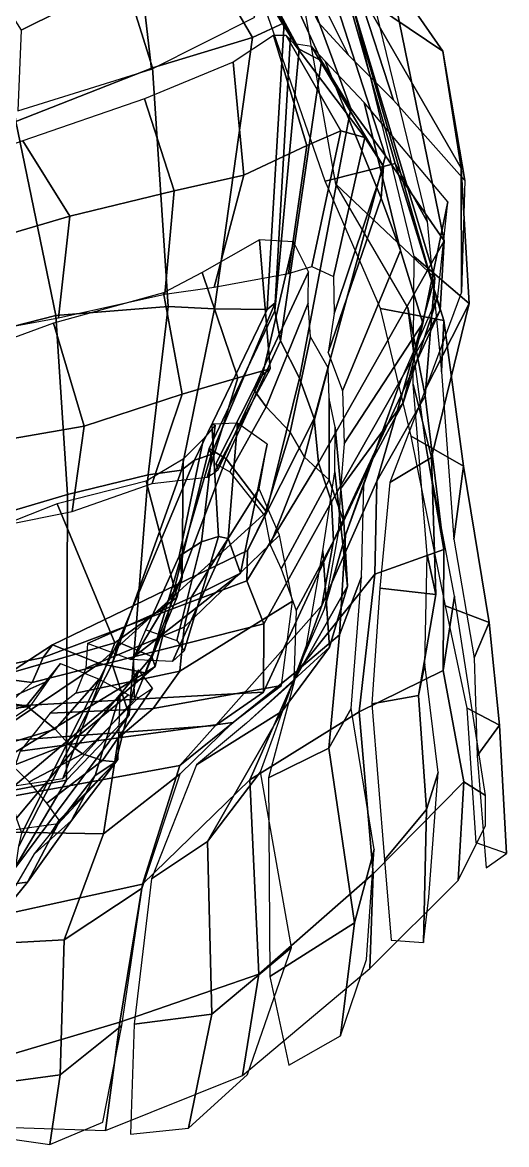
# Model space of a CAD drawing. Extents: x -1.42 to 1.42, y -1.59 to 1.05.
# Drawn here: x 0.759 to 1.419, y -1.579 to -0.051 of the extents above; entities that cross this region are included whole.
import ezdxf

# ---------------------------------------------------------------- set-up
doc = ezdxf.new("R2010")
doc.units = 0

msp = doc.modelspace()

# ---------------------------------------------------------------- linework, layer by layer
for points in [[(0.9778, 0.1663, 14.7712), (1.1243, -0.0706, 14.8213), (1.1361, -0.0876, 14.7076), (0.9984, 0.1689, 14.642)], [(1.1668, -0.1035, 14.5697), (1.0514, 0.1486, 14.4495), (0.9984, 0.1689, 14.642), (1.1361, -0.0876, 14.7076)], [(0.938, 0.1585, 15.1281), (0.864, 0.1181, 15.3871), (0.9368, -0.1132, 15.451), (1.0727, -0.0721, 15.2089)], [(0.938, 0.1585, 15.1281), (1.0727, -0.0721, 15.2089), (1.1157, -0.052, 14.9947), (0.9557, 0.1669, 14.9316)], [(0.9778, 0.1663, 14.7712), (0.9557, 0.1669, 14.9316), (1.1157, -0.052, 14.9947), (1.1243, -0.0706, 14.8213)], [(1.0514, 0.1486, 14.4495), (1.1668, -0.1035, 14.5697), (1.2065, -0.1684, 14.3725), (1.1072, 0.1004, 14.2184)], [(0.7107, 0.0124, 15.6154), (0.7577, -0.0619, 15.6372), (0.9198, 0.019, 15.4405), (0.8387, 0.1186, 15.4042)], [(0.7163, 0.0453, 15.6137), (0.7503, -0.1864, 15.6496), (0.9368, -0.1132, 15.451), (0.864, 0.1181, 15.3871)], [(0.9887, 0.1213, 15.181), (0.9198, 0.019, 15.4405), (0.9353, -0.1151, 15.4566), (1.076, -0.0443, 15.2192)], [(1.2538, -0.2332, 14.2075), (1.1576, 0.0645, 13.9899), (1.1072, 0.1004, 14.2184), (1.2065, -0.1684, 14.3725)], [(1.0978, 0.086, 14.4835), (1.1622, -0.0509, 14.5311), (1.2033, -0.0958, 14.3513), (1.1414, 0.029, 14.2854)], [(1.1273, 0.0863, 14.0165), (1.2181, -0.0136, 14.105), (1.3317, -0.0904, 13.9095), (1.2584, 0.0157, 13.7949)], [(1.2671, -0.2436, 13.1575), (1.1717, -0.2673, 13.1758), (1.0666, 0.0353, 13.4193), (1.1799, 0.0622, 13.4171)], [(1.3208, -0.3993, 13.2038), (1.1861, -0.2716, 13.1666), (1.1254, 0.0713, 13.4454), (1.1939, 0.023, 13.3178)], [(1.1576, 0.0645, 13.9899), (1.2538, -0.2332, 14.2075), (1.3339, -0.3489, 14.0157), (1.2573, 0.0237, 13.7813)], [(1.3104, -0.3222, 13.1666), (1.2671, -0.2436, 13.1575), (1.1799, 0.0622, 13.4171), (1.2224, 0.0388, 13.3592)], [(0.7577, -0.0619, 15.6372), (0.7531, -0.1718, 15.6358), (0.9353, -0.1151, 15.4566), (0.9198, 0.019, 15.4405)], [(1.2649, -0.1571, 14.1894), (1.2181, -0.0136, 14.105), (1.1414, 0.029, 14.2854), (1.2033, -0.0958, 14.3513)], [(1.2573, 0.0237, 13.7813), (1.3339, -0.3489, 14.0157), (1.3281, -0.4432, 13.8167), (1.1939, 0.023, 13.3178)], [(1.2775, -0.554, 13.6526), (1.3208, -0.3993, 13.2038), (1.1939, 0.023, 13.3178), (1.3281, -0.4432, 13.8167)], [(1.3679, -0.4342, 13.5021), (1.2928, -0.37, 13.1725), (1.1957, 0.0295, 13.3153), (1.3568, -0.2496, 13.6595)], [(1.2584, 0.0157, 13.7949), (1.3317, -0.0904, 13.9095), (1.3568, -0.2496, 13.6595), (1.1957, 0.0295, 13.3153)], [(1.2181, -0.0136, 14.105), (1.2649, -0.1571, 14.1894), (1.362, -0.2664, 14.0294), (1.3317, -0.0904, 13.9095)], [(1.1157, -0.052, 14.9947), (1.0727, -0.0721, 15.2089), (1.0211, -0.4412, 15.248), (1.0926, -0.442, 15.0461)], [(1.1243, -0.0706, 14.8213), (1.1157, -0.052, 14.9947), (1.0926, -0.442, 15.0461), (1.1036, -0.4333, 14.8882)], [(0.9578, -0.4383, 15.4966), (1.0211, -0.4412, 15.248), (1.0727, -0.0721, 15.2089), (0.9368, -0.1132, 15.451)], [(1.1014, -0.0692, 15.026), (1.0463, -0.1053, 15.2367), (1.0607, -0.2595, 15.2547), (1.1465, -0.2188, 15.0535)], [(1.1186, -0.0691, 14.842), (1.1014, -0.0692, 15.026), (1.1465, -0.2188, 15.0535), (1.1932, -0.1989, 14.8694)], [(1.1361, -0.0876, 14.7076), (1.1243, -0.0706, 14.8213), (1.1036, -0.4333, 14.8882), (1.1031, -0.4439, 14.7435)], [(1.1296, -0.0804, 14.7013), (1.1186, -0.0691, 14.842), (1.1932, -0.1989, 14.8694), (1.2255, -0.2079, 14.7253)], [(1.1031, -0.4439, 14.7435), (1.111, -0.4849, 14.6011), (1.1668, -0.1035, 14.5697), (1.1361, -0.0876, 14.7076)], [(1.2255, -0.2079, 14.7253), (1.2511, -0.2475, 14.573), (1.1531, -0.0843, 14.5401), (1.1296, -0.0804, 14.7013)], [(1.1717, -0.104, 14.349), (1.1531, -0.0843, 14.5401), (1.2511, -0.2475, 14.573), (1.248, -0.2906, 14.4002)], [(1.3317, -0.0904, 13.9095), (1.362, -0.2664, 14.0294), (1.3571, -0.4186, 13.8285), (1.3568, -0.2496, 13.6595)], [(0.9659, -0.2805, 15.4808), (1.0607, -0.2595, 15.2547), (1.0463, -0.1053, 15.2367), (0.9256, -0.1556, 15.4592)], [(1.2065, -0.1684, 14.3725), (1.1668, -0.1035, 14.5697), (1.111, -0.4849, 14.6011), (1.1365, -0.5357, 14.4448)], [(1.248, -0.2906, 14.4002), (1.2743, -0.3621, 14.2429), (1.2247, -0.1604, 14.1788), (1.1717, -0.104, 14.349)], [(0.7503, -0.1864, 15.6496), (0.8049, -0.4504, 15.6891), (0.9578, -0.4383, 15.4966), (0.9368, -0.1132, 15.451)], [(0.7602, -0.2127, 15.6551), (0.8238, -0.3152, 15.6936), (0.9659, -0.2805, 15.4808), (0.9256, -0.1556, 15.4592)], [(1.3388, -0.2957, 13.9697), (1.2247, -0.1604, 14.1788), (1.2743, -0.3621, 14.2429), (1.3046, -0.4609, 14.0467)], [(1.1365, -0.5357, 14.4448), (1.1566, -0.5905, 14.2997), (1.2538, -0.2332, 14.2075), (1.2065, -0.1684, 14.3725)], [(0.611, -0.4998, 15.8259), (0.8049, -0.4504, 15.6891), (0.7503, -0.1864, 15.6496), (0.5976, -0.2339, 15.8179)], [(0.6435, -0.3684, 15.8476), (0.8238, -0.3152, 15.6936), (0.7602, -0.2127, 15.6551), (0.6007, -0.2681, 15.8217)], [(1.1932, -0.1989, 14.8694), (1.1465, -0.2188, 15.0535), (1.1219, -0.3933, 15.0736), (1.1534, -0.3836, 14.8946)], [(1.2255, -0.2079, 14.7253), (1.1932, -0.1989, 14.8694), (1.1534, -0.3836, 14.8946), (1.183, -0.3972, 14.7491)], [(1.183, -0.3972, 14.7491), (1.1841, -0.4477, 14.5994), (1.2511, -0.2475, 14.573), (1.2255, -0.2079, 14.7253)], [(1.1465, -0.2188, 15.0535), (1.0607, -0.2595, 15.2547), (1.0207, -0.4116, 15.2603), (1.1219, -0.3933, 15.0736)], [(1.3339, -0.3489, 14.0157), (1.2538, -0.2332, 14.2075), (1.1566, -0.5905, 14.2997), (1.1628, -0.651, 14.1291)], [(1.2671, -0.2436, 13.1575), (1.3334, -0.4573, 13.149), (1.2471, -0.4408, 13.1489), (1.1717, -0.2673, 13.1758)], [(1.3104, -0.3222, 13.1666), (1.3299, -0.527, 13.0614), (1.3334, -0.4573, 13.149), (1.2671, -0.2436, 13.1575)], [(0.9535, -0.4214, 15.4833), (1.0207, -0.4116, 15.2603), (1.0607, -0.2595, 15.2547), (0.9659, -0.2805, 15.4808)], [(1.248, -0.2906, 14.4002), (1.2511, -0.2475, 14.573), (1.1841, -0.4477, 14.5994), (1.1759, -0.5008, 14.4466)], [(1.3084, -0.5505, 13.6589), (1.3679, -0.4342, 13.5021), (1.3568, -0.2496, 13.6595), (1.3571, -0.4186, 13.8285)], [(1.3208, -0.3993, 13.2038), (1.3077, -0.5595, 13.0294), (1.2843, -0.4396, 13.1502), (1.1861, -0.2716, 13.1666)], [(0.8238, -0.3152, 15.6936), (0.8085, -0.4534, 15.6808), (0.9535, -0.4214, 15.4833), (0.9659, -0.2805, 15.4808)], [(1.1759, -0.5008, 14.4466), (1.1952, -0.553, 14.2991), (1.2743, -0.3621, 14.2429), (1.248, -0.2906, 14.4002)], [(1.278, -0.5692, 13.847), (1.325, -0.4247, 13.7796), (1.3388, -0.2957, 13.9697), (1.3046, -0.4609, 14.0467)], [(0.615, -0.4893, 15.822), (0.8085, -0.4534, 15.6808), (0.8238, -0.3152, 15.6936), (0.6435, -0.3684, 15.8476)], [(1.0821, -0.3473, 15.0691), (1.0043, -0.3918, 15.2625), (1.0527, -0.535, 15.2578), (1.0968, -0.523, 15.0571)], [(1.1489, -0.3907, 14.7287), (1.1287, -0.3499, 14.8943), (1.0865, -0.5311, 14.8989), (1.0741, -0.5509, 14.7424)], [(1.1287, -0.3499, 14.8943), (1.0821, -0.3473, 15.0691), (1.0968, -0.523, 15.0571), (1.0865, -0.5311, 14.8989)], [(1.1801, -0.7039, 13.9496), (1.3281, -0.4432, 13.8167), (1.3339, -0.3489, 14.0157), (1.1628, -0.651, 14.1291)], [(1.3046, -0.4609, 14.0467), (1.2743, -0.3621, 14.2429), (1.1952, -0.553, 14.2991), (1.1977, -0.6247, 14.1124)], [(1.3679, -0.4342, 13.5021), (1.3166, -0.6436, 13.0142), (1.2915, -0.5437, 13.0397), (1.2928, -0.37, 13.1725)], [(0.9768, -0.5575, 15.4879), (1.0527, -0.535, 15.2578), (1.0043, -0.3918, 15.2625), (0.9516, -0.4196, 15.4958)], [(1.0912, -0.5748, 14.5916), (1.1487, -0.4336, 14.5732), (1.1489, -0.3907, 14.7287), (1.0741, -0.5509, 14.7424)], [(1.2775, -0.554, 13.6526), (1.242, -0.676, 13.4644), (1.3077, -0.5595, 13.0294), (1.3208, -0.3993, 13.2038)], [(0.9516, -0.4196, 15.4958), (0.802, -0.461, 15.6959), (0.8434, -0.6011, 15.7106), (0.9768, -0.5575, 15.4879)], [(1.2744, -0.5402, 13.616), (1.325, -0.4247, 13.7796), (1.278, -0.5692, 13.847), (1.2348, -0.649, 13.6848)], [(0.9578, -0.4383, 15.4966), (0.8049, -0.4504, 15.6891), (0.8207, -0.694, 15.7063), (0.9305, -0.6672, 15.4803)], [(0.9305, -0.6672, 15.4803), (0.9759, -0.6607, 15.2206), (1.0211, -0.4412, 15.248), (0.9578, -0.4383, 15.4966)], [(1.0926, -0.442, 15.0461), (1.0211, -0.4412, 15.248), (0.9759, -0.6607, 15.2206), (0.9936, -0.6473, 15.0333)], [(1.1036, -0.4333, 14.8882), (1.0926, -0.442, 15.0461), (0.9936, -0.6473, 15.0333), (1.0163, -0.6394, 14.8909)], [(1.1031, -0.4439, 14.7435), (1.1036, -0.4333, 14.8882), (1.0163, -0.6394, 14.8909), (1.0138, -0.6313, 14.7476)], [(1.1519, -0.4796, 14.4217), (1.1487, -0.4336, 14.5732), (1.0912, -0.5748, 14.5916), (1.1241, -0.6092, 14.4487)], [(1.2471, -0.4408, 13.1489), (1.3334, -0.4573, 13.149), (1.3598, -0.6555, 13.0121), (1.2886, -0.6147, 13.0139)], [(1.3084, -0.5505, 13.6589), (1.2595, -0.6777, 13.4601), (1.3166, -0.6436, 13.0142), (1.3679, -0.4342, 13.5021)], [(1.2843, -0.4396, 13.1502), (1.3077, -0.5595, 13.0294), (1.333, -0.7687, 12.9456), (1.3086, -0.6271, 13.009)], [(0.611, -0.4998, 15.8259), (0.6288, -0.7507, 15.8693), (0.8207, -0.694, 15.7063), (0.8049, -0.4504, 15.6891)], [(1.0367, -0.6455, 14.6046), (1.111, -0.4849, 14.6011), (1.1031, -0.4439, 14.7435), (1.0138, -0.6313, 14.7476)], [(1.2775, -0.554, 13.6526), (1.3281, -0.4432, 13.8167), (1.1801, -0.7039, 13.9496), (1.1829, -0.7571, 13.7425)], [(1.3334, -0.4573, 13.149), (1.3299, -0.527, 13.0614), (1.347, -0.7548, 12.9537), (1.3598, -0.6555, 13.0121)], [(0.6075, -0.5319, 15.826), (0.6547, -0.6338, 15.8738), (0.8434, -0.6011, 15.7106), (0.802, -0.461, 15.6959)], [(1.1925, -0.6863, 13.9146), (1.278, -0.5692, 13.847), (1.3046, -0.4609, 14.0467), (1.1977, -0.6247, 14.1124)], [(1.1365, -0.5357, 14.4448), (1.111, -0.4849, 14.6011), (1.0367, -0.6455, 14.6046), (1.0916, -0.7178, 14.4338)], [(1.1433, -0.6432, 14.2994), (1.1757, -0.5215, 14.2686), (1.1519, -0.4796, 14.4217), (1.1241, -0.6092, 14.4487)], [(1.0968, -0.523, 15.0571), (1.0527, -0.535, 15.2578), (1.0111, -0.6706, 15.2475), (1.0207, -0.6643, 15.0408)], [(1.0865, -0.5311, 14.8989), (1.0968, -0.523, 15.0571), (1.0207, -0.6643, 15.0408), (1.0261, -0.6601, 14.8883)], [(1.0741, -0.5509, 14.7424), (1.0865, -0.5311, 14.8989), (1.0261, -0.6601, 14.8883), (1.023, -0.6523, 14.7484)], [(1.177, -0.5632, 14.1025), (1.1757, -0.5215, 14.2686), (1.1433, -0.6432, 14.2994), (1.1769, -0.6742, 14.1318)], [(0.9362, -0.679, 15.479), (1.0111, -0.6706, 15.2475), (1.0527, -0.535, 15.2578), (0.9768, -0.5575, 15.4879)], [(1.0659, -0.7703, 14.2806), (1.1566, -0.5905, 14.2997), (1.1365, -0.5357, 14.4448), (1.0916, -0.7178, 14.4338)], [(1.1993, -0.7493, 13.5219), (1.2243, -0.6808, 13.2994), (1.2744, -0.5402, 13.616), (1.2348, -0.649, 13.6848)], [(1.2915, -0.5437, 13.0397), (1.3166, -0.6436, 13.0142), (1.3222, -0.8299, 13.0265), (1.3104, -0.7758, 12.9353)], [(0.9768, -0.5575, 15.4879), (0.8434, -0.6011, 15.7106), (0.8274, -0.717, 15.6981), (0.9362, -0.679, 15.479)], [(1.0417, -0.6632, 14.6098), (1.0912, -0.5748, 14.5916), (1.0741, -0.5509, 14.7424), (1.023, -0.6523, 14.7484)], [(1.1672, -0.8453, 13.5551), (1.242, -0.676, 13.4644), (1.2775, -0.554, 13.6526), (1.1829, -0.7571, 13.7425)], [(1.1852, -0.6025, 13.9145), (1.177, -0.5632, 14.1025), (1.1769, -0.6742, 14.1318), (1.1971, -0.7311, 13.9611)], [(1.3077, -0.5595, 13.0294), (1.242, -0.676, 13.4644), (1.2395, -0.8026, 13.1959), (1.333, -0.7687, 12.9456)], [(1.1241, -0.6092, 14.4487), (1.0912, -0.5748, 14.5916), (1.0417, -0.6632, 14.6098), (1.089, -0.7227, 14.4707)], [(1.2348, -0.649, 13.6848), (1.278, -0.5692, 13.847), (1.1925, -0.6863, 13.9146), (1.1893, -0.746, 13.7261)], [(1.1628, -0.651, 14.1291), (1.1566, -0.5905, 14.2997), (1.0659, -0.7703, 14.2806), (1.0651, -0.8117, 14.1535)], [(0.6547, -0.6338, 15.8738), (0.6391, -0.7549, 15.8601), (0.8274, -0.717, 15.6981), (0.8434, -0.6011, 15.7106)], [(1.0032, -0.7583, 14.8866), (1.0217, -0.5998, 14.8852), (1.0058, -0.6183, 15.0409), (0.973, -0.7778, 15.0327)], [(1.0173, -0.5983, 14.7405), (1.0217, -0.5998, 14.8852), (1.0032, -0.7583, 14.8866), (1.0263, -0.751, 14.7447)], [(1.0263, -0.751, 14.7447), (1.0397, -0.754, 14.5878), (1.0521, -0.5969, 14.5867), (1.0173, -0.5983, 14.7405)], [(1.0928, -0.6254, 14.4015), (1.0521, -0.5969, 14.5867), (1.0397, -0.754, 14.5878), (1.0565, -0.8009, 14.4038)], [(1.0966, -0.7627, 14.3185), (1.1433, -0.6432, 14.2994), (1.1241, -0.6092, 14.4487), (1.089, -0.7227, 14.4707)], [(1.1849, -0.6632, 13.688), (1.1852, -0.6025, 13.9145), (1.1971, -0.7311, 13.9611), (1.2022, -0.8187, 13.7452)], [(1.0058, -0.6183, 15.0409), (0.9781, -0.646, 15.2349), (0.977, -0.807, 15.1987), (0.973, -0.7778, 15.0327)], [(1.0565, -0.8009, 14.4038), (0.9894, -0.8341, 14.2683), (1.082, -0.6861, 14.2519), (1.0928, -0.6254, 14.4015)], [(1.2886, -0.6147, 13.0139), (1.3598, -0.6555, 13.0121), (1.3948, -0.8681, 12.8696), (1.3353, -0.8457, 12.8386)], [(0.9357, -0.9147, 14.8796), (1.0163, -0.6394, 14.8909), (0.9936, -0.6473, 15.0333), (0.8898, -0.8949, 15.0243)], [(0.9401, -0.9281, 14.7262), (0.9266, -0.9366, 14.5747), (1.0367, -0.6455, 14.6046), (1.0138, -0.6313, 14.7476)], [(1.0138, -0.6313, 14.7476), (1.0163, -0.6394, 14.8909), (0.9357, -0.9147, 14.8796), (0.9401, -0.9281, 14.7262)], [(1.3086, -0.6271, 13.009), (1.333, -0.7687, 12.9456), (1.3325, -0.9334, 12.9316), (1.3476, -0.8325, 12.8481)], [(1.0916, -0.7178, 14.4338), (1.0367, -0.6455, 14.6046), (0.9266, -0.9366, 14.5747), (0.8642, -0.9242, 14.4146)], [(0.9936, -0.6473, 15.0333), (0.9759, -0.6607, 15.2206), (0.8818, -0.9249, 15.1528), (0.8898, -0.8949, 15.0243)], [(0.9696, -0.834, 15.4474), (0.977, -0.807, 15.1987), (0.9781, -0.646, 15.2349), (0.928, -0.676, 15.4736)], [(1.1801, -0.7039, 13.9496), (1.1628, -0.651, 14.1291), (1.0651, -0.8117, 14.1535), (1.0881, -0.8702, 13.9916)], [(1.1769, -0.6742, 14.1318), (1.1433, -0.6432, 14.2994), (1.0966, -0.7627, 14.3185), (1.1116, -0.7953, 14.1638)], [(1.1708, -0.8491, 13.5578), (1.1993, -0.7493, 13.5219), (1.2348, -0.649, 13.6848), (1.1893, -0.746, 13.7261)], [(1.3166, -0.6436, 13.0142), (1.2595, -0.6777, 13.4601), (1.246, -0.8214, 13.2506), (1.3222, -0.8299, 13.0265)], [(1.3598, -0.6555, 13.0121), (1.347, -0.7548, 12.9537), (1.3744, -0.9164, 12.9065), (1.3948, -0.8681, 12.8696)], [(0.8193, -1.0829, 15.611), (0.9048, -0.9937, 15.3819), (0.9305, -0.6672, 15.4803), (0.8207, -0.694, 15.7063)], [(0.9048, -0.9937, 15.3819), (0.8818, -0.9249, 15.1528), (0.9759, -0.6607, 15.2206), (0.9305, -0.6672, 15.4803)], [(1.1687, -0.7708, 13.4903), (1.1849, -0.6632, 13.688), (1.2022, -0.8187, 13.7452), (1.1774, -0.9018, 13.5396)], [(0.8851, -0.8957, 15.6934), (0.9696, -0.834, 15.4474), (0.928, -0.676, 15.4736), (0.8069, -0.7066, 15.7017)], [(1.1095, -0.7493, 14.1467), (1.082, -0.6861, 14.2519), (0.9894, -0.8341, 14.2683), (0.9797, -0.8746, 14.1407)], [(1.1971, -0.7311, 13.9611), (1.1769, -0.6742, 14.1318), (1.1116, -0.7953, 14.1638), (1.1322, -0.8517, 13.9912)], [(1.2395, -0.8026, 13.1959), (1.242, -0.676, 13.4644), (1.1672, -0.8453, 13.5551), (1.1355, -0.9328, 13.3448)], [(1.2213, -0.8063, 13.2148), (1.2243, -0.6808, 13.2994), (1.1993, -0.7493, 13.5219), (1.191, -0.8851, 13.3311)], [(0.6288, -0.7507, 15.8693), (0.5968, -1.125, 15.7226), (0.8193, -1.0829, 15.611), (0.8207, -0.694, 15.7063)], [(0.6223, -0.7794, 15.855), (0.6754, -0.9563, 15.8491), (0.8851, -0.8957, 15.6934), (0.8069, -0.7066, 15.7017)], [(0.8642, -0.9242, 14.4146), (0.8006, -0.8985, 14.2711), (1.0659, -0.7703, 14.2806), (1.0916, -0.7178, 14.4338)], [(1.1829, -0.7571, 13.7425), (1.1801, -0.7039, 13.9496), (1.0881, -0.8702, 13.9916), (1.0877, -0.9631, 13.7852)], [(1.2022, -0.8187, 13.7452), (1.1971, -0.7311, 13.9611), (1.1322, -0.8517, 13.9912), (1.1289, -0.9477, 13.7817)], [(1.0565, -0.8009, 14.4038), (1.0397, -0.754, 14.5878), (0.964, -0.9213, 14.5781), (0.9064, -0.9188, 14.4158)], [(0.9696, -0.8928, 14.8896), (1.0032, -0.7583, 14.8866), (0.973, -0.7778, 15.0327), (0.9274, -0.8783, 15.0289)], [(0.9799, -0.9068, 14.7382), (0.964, -0.9213, 14.5781), (1.0397, -0.754, 14.5878), (1.0263, -0.751, 14.7447)], [(1.0263, -0.751, 14.7447), (1.0032, -0.7583, 14.8866), (0.9696, -0.8928, 14.8896), (0.9799, -0.9068, 14.7382)], [(0.9737, -0.9347, 13.9544), (1.127, -0.8392, 13.9752), (1.1095, -0.7493, 14.1467), (0.9797, -0.8746, 14.1407)], [(1.1672, -0.8453, 13.5551), (1.1829, -0.7571, 13.7425), (1.0877, -0.9631, 13.7852), (1.0225, -1.0084, 13.5829)], [(1.191, -0.8851, 13.3311), (1.1993, -0.7493, 13.5219), (1.1708, -0.8491, 13.5578), (1.1335, -0.9334, 13.3511)], [(1.0651, -0.8117, 14.1535), (1.0659, -0.7703, 14.2806), (0.8006, -0.8985, 14.2711), (0.7876, -0.9157, 14.1166)], [(0.973, -0.7778, 15.0327), (0.977, -0.807, 15.1987), (0.9112, -0.9165, 15.169), (0.9274, -0.8783, 15.0289)], [(1.1131, -0.9888, 13.33), (1.1462, -0.8997, 13.2947), (1.1687, -0.7708, 13.4903), (1.1774, -0.9018, 13.5396)], [(1.333, -0.7687, 12.9456), (1.2395, -0.8026, 13.1959), (1.2179, -0.99, 13.0343), (1.3325, -0.9334, 12.9316)], [(1.3104, -0.7758, 12.9353), (1.3222, -0.8299, 13.0265), (1.2987, -0.9678, 12.9758), (1.3075, -0.925, 12.9094)], [(0.9064, -0.9188, 14.4158), (0.8483, -0.8969, 14.2793), (0.9894, -0.8341, 14.2683), (1.0565, -0.8009, 14.4038)], [(0.912, -0.9725, 15.389), (0.9112, -0.9165, 15.169), (0.977, -0.807, 15.1987), (0.9696, -0.834, 15.4474)], [(1.1355, -0.9328, 13.3448), (1.0691, -1.0825, 13.0953), (1.2179, -0.99, 13.0343), (1.2395, -0.8026, 13.1959)], [(1.191, -0.8851, 13.3311), (1.1767, -1.0394, 13.0737), (1.2069, -0.9852, 13.0186), (1.2213, -0.8063, 13.2148)], [(0.7728, -0.9501, 13.9313), (1.0881, -0.8702, 13.9916), (1.0651, -0.8117, 14.1535), (0.7876, -0.9157, 14.1166)], [(1.1774, -0.9018, 13.5396), (1.2022, -0.8187, 13.7452), (1.1289, -0.9477, 13.7817), (1.0644, -1.0051, 13.5799)], [(1.3222, -0.8299, 13.0265), (1.246, -0.8214, 13.2506), (1.235, -0.979, 13.0154), (1.2987, -0.9678, 12.9758)], [(0.8144, -1.0806, 15.6083), (0.912, -0.9725, 15.389), (0.9696, -0.834, 15.4474), (0.8851, -0.8957, 15.6934)], [(0.9797, -0.8746, 14.1407), (0.9894, -0.8341, 14.2683), (0.8483, -0.8969, 14.2793), (0.8459, -0.9306, 14.1323)], [(0.9737, -0.9347, 13.9544), (0.9373, -0.9854, 13.7486), (1.1122, -0.9539, 13.7627), (1.127, -0.8392, 13.9752)], [(1.3476, -0.8325, 12.8481), (1.3325, -0.9334, 12.9316), (1.3605, -1.0849, 12.7233), (1.3901, -1.1039, 12.664)], [(0.9737, -1.0627, 13.3564), (1.1355, -0.9328, 13.3448), (1.1672, -0.8453, 13.5551), (1.0225, -1.0084, 13.5829)], [(1.3353, -0.8457, 12.8386), (1.3948, -0.8681, 12.8696), (1.4092, -1.0082, 12.7075), (1.3648, -0.9849, 12.6969)], [(0.7728, -0.9501, 13.9313), (0.737, -0.9824, 13.7356), (1.0877, -0.9631, 13.7852), (1.0881, -0.8702, 13.9916)], [(1.3948, -0.8681, 12.8696), (1.3744, -0.9164, 12.9065), (1.3784, -1.0495, 12.7274), (1.4092, -1.0082, 12.7075)], [(0.737, -0.9824, 13.7356), (0.7728, -0.9501, 13.9313), (0.5503, -0.9217, 13.9253), (0.4801, -0.8772, 13.7118)], [(0.8321, -0.9644, 13.9442), (0.9737, -0.9347, 13.9544), (0.9797, -0.8746, 14.1407), (0.8459, -0.9306, 14.1323)], [(1.1335, -0.9334, 13.3511), (1.0946, -1.0798, 13.095), (1.1767, -1.0394, 13.0737), (1.191, -0.8851, 13.3311)], [(0.7876, -0.9157, 14.1166), (0.8006, -0.8985, 14.2711), (0.6551, -0.993, 14.2727), (0.6026, -0.9543, 14.1147)], [(0.6754, -0.9563, 15.8491), (0.6104, -1.1115, 15.7482), (0.8144, -1.0806, 15.6083), (0.8851, -0.8957, 15.6934)], [(0.8006, -0.8985, 14.2711), (0.8642, -0.9242, 14.4146), (0.7005, -1.034, 14.417), (0.6551, -0.993, 14.2727)], [(0.9357, -0.9147, 14.8796), (0.8898, -0.8949, 15.0243), (0.7588, -1.1548, 14.9315), (0.7516, -1.1345, 14.833)], [(0.8898, -0.8949, 15.0243), (0.8818, -0.9249, 15.1528), (0.7544, -1.1729, 15.0593), (0.7588, -1.1548, 14.9315)], [(1.0838, -1.0716, 13.0608), (1.1462, -0.8997, 13.2947), (1.1131, -0.9888, 13.33), (1.0116, -1.1665, 13.0907)], [(0.7728, -0.9501, 13.9313), (0.7876, -0.9157, 14.1166), (0.6026, -0.9543, 14.1147), (0.5503, -0.9217, 13.9253)], [(0.9401, -0.9281, 14.7262), (0.9357, -0.9147, 14.8796), (0.7516, -1.1345, 14.833), (0.7436, -1.0945, 14.6924)], [(0.9966, -1.0622, 13.355), (1.1131, -0.9888, 13.33), (1.1774, -0.9018, 13.5396), (1.0644, -1.0051, 13.5799)], [(0.8642, -0.9242, 14.4146), (0.9266, -0.9366, 14.5747), (0.7218, -1.0615, 14.5669), (0.7005, -1.034, 14.417)], [(0.9266, -0.9366, 14.5747), (0.9401, -0.9281, 14.7262), (0.7436, -1.0945, 14.6924), (0.7218, -1.0615, 14.5669)], [(0.7946, -0.9475, 14.107), (0.8112, -0.9241, 14.2639), (0.7649, -0.9817, 14.2676), (0.7291, -0.9769, 14.1096)], [(0.8818, -0.9249, 15.1528), (0.9048, -0.9937, 15.3819), (0.7504, -1.2014, 15.2298), (0.7544, -1.1729, 15.0593)], [(0.8112, -0.9241, 14.2639), (0.8638, -0.9454, 14.4099), (0.804, -1.0135, 14.4124), (0.7649, -0.9817, 14.2676)], [(1.3075, -0.925, 12.9094), (1.2987, -0.9678, 12.9758), (1.3095, -1.1228, 12.7579), (1.3256, -1.0726, 12.7365)], [(0.8321, -0.9644, 13.9442), (0.7972, -0.9918, 13.745), (0.9373, -0.9854, 13.7486), (0.9737, -0.9347, 13.9544)], [(0.8638, -0.9454, 14.4099), (0.9037, -0.9665, 14.5678), (0.8224, -1.0332, 14.5655), (0.804, -1.0135, 14.4124)], [(0.9173, -0.9326, 15.0077), (0.8922, -0.9672, 15.1538), (0.8584, -1.0766, 15.1335), (0.8865, -1.0579, 14.9614)], [(0.9366, -0.9576, 14.8503), (0.9173, -0.9326, 15.0077), (0.8865, -1.0579, 14.9614), (0.8684, -1.0559, 14.8204)], [(1.0691, -1.0825, 13.0953), (1.1355, -0.9328, 13.3448), (0.9737, -1.0627, 13.3564), (0.9228, -1.2246, 13.1001)], [(1.3325, -0.9334, 12.9316), (1.2179, -0.99, 13.0343), (1.2372, -1.2103, 12.7692), (1.3605, -1.0849, 12.7233)], [(0.7699, -0.9826, 13.915), (0.7946, -0.9475, 14.107), (0.7291, -0.9769, 14.1096), (0.6788, -0.9927, 13.9186)], [(0.9177, -0.9702, 14.7108), (0.9366, -0.9576, 14.8503), (0.8684, -1.0559, 14.8204), (0.8413, -1.047, 14.6974)], [(0.9373, -0.9854, 13.7486), (0.8904, -1.0252, 13.5511), (1.0459, -1.0042, 13.5508), (1.1122, -0.9539, 13.7627)], [(0.7291, -0.9769, 14.1096), (0.7649, -0.9817, 14.2676), (0.6878, -1.002, 14.2748), (0.6458, -0.9775, 14.1131)], [(0.737, -0.9824, 13.7356), (0.7067, -1.0314, 13.5344), (1.0225, -1.0084, 13.5829), (1.0877, -0.9631, 13.7852)], [(0.9037, -0.9665, 14.5678), (0.9177, -0.9702, 14.7108), (0.8413, -1.047, 14.6974), (0.8224, -1.0332, 14.5655)], [(0.8922, -0.9672, 15.1538), (0.8895, -1.0545, 15.3456), (0.8263, -1.1379, 15.2923), (0.8584, -1.0766, 15.1335)], [(1.2987, -0.9678, 12.9758), (1.235, -0.979, 13.0154), (1.2525, -1.1914, 12.7789), (1.3095, -1.1228, 12.7579)], [(0.7226, -1.0133, 13.7217), (0.7699, -0.9826, 13.915), (0.6788, -0.9927, 13.9186), (0.6101, -1.0106, 13.724)], [(0.7649, -0.9817, 14.2676), (0.804, -1.0135, 14.4124), (0.7225, -1.0378, 14.4232), (0.6878, -1.002, 14.2748)], [(0.7972, -0.9918, 13.745), (0.7566, -1.0433, 13.5451), (0.8904, -1.0252, 13.5511), (0.9373, -0.9854, 13.7486)], [(1.0116, -1.1665, 13.0907), (1.1131, -0.9888, 13.33), (0.9966, -1.0622, 13.355), (0.9354, -1.2172, 13.0973)], [(1.0812, -1.3467, 12.8363), (1.2372, -1.2103, 12.7692), (1.2179, -0.99, 13.0343), (1.0691, -1.0825, 13.0953)], [(1.2118, -1.2769, 12.8013), (1.2383, -1.1774, 12.7655), (1.2069, -0.9852, 13.0186), (1.1767, -1.0394, 13.0737)], [(1.3648, -0.9849, 12.6969), (1.4092, -1.0082, 12.7075), (1.4186, -1.1825, 12.5877), (1.3774, -1.1683, 12.5873)], [(0.9048, -0.9937, 15.3819), (0.8193, -1.0829, 15.611), (0.6887, -1.3037, 15.435), (0.7504, -1.2014, 15.2298)], [(0.8904, -1.0252, 13.5511), (0.8698, -1.1561, 13.3516), (0.9743, -1.0743, 13.323), (1.0459, -1.0042, 13.5508)], [(0.7067, -1.0314, 13.5344), (0.6742, -1.1177, 13.3105), (0.9737, -1.0627, 13.3564), (1.0225, -1.0084, 13.5829)], [(0.804, -1.0135, 14.4124), (0.8224, -1.0332, 14.5655), (0.7458, -1.0632, 14.5699), (0.7225, -1.0378, 14.4232)], [(1.4092, -1.0082, 12.7075), (1.3784, -1.0495, 12.7274), (1.391, -1.2024, 12.5909), (1.4186, -1.1825, 12.5877)], [(0.7566, -1.0433, 13.5451), (0.7173, -1.1531, 13.3324), (0.8698, -1.1561, 13.3516), (0.8904, -1.0252, 13.5511)], [(0.8224, -1.0332, 14.5655), (0.8413, -1.047, 14.6974), (0.7688, -1.0852, 14.6893), (0.7458, -1.0632, 14.5699)], [(0.8413, -1.047, 14.6974), (0.8684, -1.0559, 14.8204), (0.7925, -1.1143, 14.8171), (0.7688, -1.0852, 14.6893)], [(1.0962, -1.3503, 12.8384), (1.2118, -1.2769, 12.8013), (1.1767, -1.0394, 13.0737), (1.0946, -1.0798, 13.095)], [(0.6742, -1.1177, 13.3105), (0.6324, -1.2879, 13.0327), (0.9228, -1.2246, 13.1001), (0.9737, -1.0627, 13.3564)], [(0.8895, -1.0545, 15.3456), (0.808, -1.1425, 15.5827), (0.7663, -1.2218, 15.5161), (0.8263, -1.1379, 15.2923)], [(0.8684, -1.0559, 14.8204), (0.8865, -1.0579, 14.9614), (0.8095, -1.1374, 14.9325), (0.7925, -1.1143, 14.8171)], [(0.8865, -1.0579, 14.9614), (0.8584, -1.0766, 15.1335), (0.7975, -1.1561, 15.0927), (0.8095, -1.1374, 14.9325)], [(0.5968, -1.125, 15.7226), (0.5565, -1.3133, 15.6036), (0.6887, -1.3037, 15.435), (0.8193, -1.0829, 15.611)], [(0.8584, -1.0766, 15.1335), (0.8263, -1.1379, 15.2923), (0.7759, -1.1831, 15.259), (0.7975, -1.1561, 15.0927)], [(0.8698, -1.1561, 13.3516), (0.8164, -1.3002, 13.0747), (0.9223, -1.2298, 13.0621), (0.9743, -1.0743, 13.323)], [(0.8922, -1.4124, 12.757), (1.0812, -1.3467, 12.8363), (1.0691, -1.0825, 13.0953), (0.9228, -1.2246, 13.1001)], [(1.0175, -1.4012, 12.7983), (1.1257, -1.3104, 12.7855), (1.0838, -1.0716, 13.0608), (1.0116, -1.1665, 13.0907)], [(1.3256, -1.0726, 12.7365), (1.3095, -1.1228, 12.7579), (1.3056, -1.3038, 12.6182), (1.3127, -1.2422, 12.5981)], [(1.3605, -1.0849, 12.7233), (1.2372, -1.2103, 12.7692), (1.2325, -1.3391, 12.5558), (1.3529, -1.2196, 12.5297)], [(1.3901, -1.1039, 12.664), (1.3605, -1.0849, 12.7233), (1.3529, -1.2196, 12.5297), (1.3898, -1.1447, 12.5762)], [(1.3095, -1.1228, 12.7579), (1.2525, -1.1914, 12.7789), (1.2613, -1.3005, 12.6078), (1.3056, -1.3038, 12.6182)], [(0.6129, -1.1694, 15.7199), (0.5998, -1.2424, 15.6782), (0.7663, -1.2218, 15.5161), (0.808, -1.1425, 15.5827)], [(0.8263, -1.1379, 15.2923), (0.7663, -1.2218, 15.5161), (0.7197, -1.279, 15.4538), (0.7759, -1.1831, 15.259)], [(0.7173, -1.1531, 13.3324), (0.6751, -1.3081, 13.0548), (0.8164, -1.3002, 13.0747), (0.8698, -1.1561, 13.3516)], [(0.9118, -1.4152, 12.7802), (1.0175, -1.4012, 12.7983), (1.0116, -1.1665, 13.0907), (0.9354, -1.2172, 13.0973)], [(1.1926, -1.4308, 12.5946), (1.2278, -1.3269, 12.5679), (1.2383, -1.1774, 12.7655), (1.2118, -1.2769, 12.8013)], [(0.5998, -1.2424, 15.6782), (0.5704, -1.3016, 15.6244), (0.7197, -1.279, 15.4538), (0.7663, -1.2218, 15.5161)], [(1.0591, -1.485, 12.4443), (1.2325, -1.3391, 12.5558), (1.2372, -1.2103, 12.7692), (1.0812, -1.3467, 12.8363)], [(0.6324, -1.2879, 13.0327), (0.612, -1.4953, 12.73), (0.8922, -1.4124, 12.757), (0.9228, -1.2246, 13.1001)], [(0.8164, -1.3002, 13.0747), (0.811, -1.4841, 12.7415), (0.8947, -1.417, 12.7423), (0.9223, -1.2298, 13.0621)], [(1.1222, -1.471, 12.5976), (1.1926, -1.4308, 12.5946), (1.2118, -1.2769, 12.8013), (1.0962, -1.3503, 12.8384)], [(0.6751, -1.3081, 13.0548), (0.6831, -1.5014, 12.7375), (0.811, -1.4841, 12.7415), (0.8164, -1.3002, 13.0747)], [(0.9856, -1.5567, 12.5391), (1.0661, -1.4835, 12.5261), (1.1257, -1.3104, 12.7855), (1.0175, -1.4012, 12.7983)], [(0.8725, -1.5596, 12.3846), (1.0591, -1.485, 12.4443), (1.0812, -1.3467, 12.8363), (0.8922, -1.4124, 12.757)], [(0.9064, -1.5649, 12.5286), (0.9856, -1.5567, 12.5391), (1.0175, -1.4012, 12.7983), (0.9118, -1.4152, 12.7802)], [(0.612, -1.4953, 12.73), (0.6497, -1.5524, 12.4357), (0.8725, -1.5596, 12.3846), (0.8922, -1.4124, 12.757)], [(0.811, -1.4841, 12.7415), (0.797, -1.5788, 12.5057), (0.8691, -1.5484, 12.5029), (0.8947, -1.417, 12.7423)], [(0.6831, -1.5014, 12.7375), (0.7231, -1.5682, 12.4932), (0.797, -1.5788, 12.5057), (0.811, -1.4841, 12.7415)]]:
    msp.add_3dface(points)

doc.saveas('drawing.dxf')
